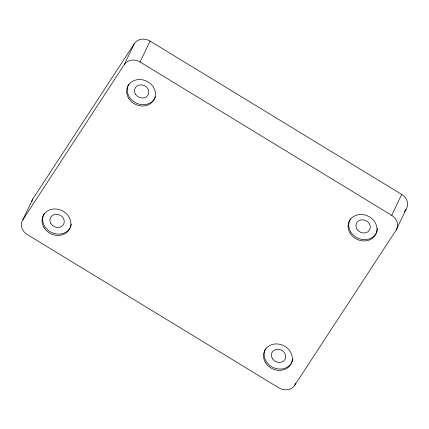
<?xml version="1.0" encoding="UTF-8"?>
<svg xmlns="http://www.w3.org/2000/svg" width="429" height="429" viewBox="0 0 429 429"><rect width="100%" height="100%" fill="white"/><g stroke="black" fill="none" stroke-linecap="round" stroke-linejoin="round"><path stroke-width="0.64" d="M22.844 219.804L32.861 198.895L134.363 43.576A11.808 10.285 25.6 0 1 150.07 41.082L401.732 194.434A11.808 10.285 25.6 0 1 406.156 209.196L396.139 230.105L294.637 385.424A11.808 10.285 25.6 0 1 278.93 387.918L27.268 234.566A11.808 10.285 25.6 0 1 22.844 219.804L124.346 64.484L134.363 43.576M124.346 64.484A11.808 10.285 25.6 0 1 140.047 61.99L150.07 41.082M294.637 385.424L295.785 383.033M396.139 230.105A11.808 10.285 25.6 0 0 391.715 215.342L401.732 194.434M404.327 212.001L406.156 209.196M140.047 61.99L391.715 215.342M31.612 201.861A11.808 10.285 25.6 0 1 32.861 198.895M154.263 99.126A14.758 12.859 25.6 0 1 134.953 102.434A14.758 12.859 25.6 0 1 128.754 84.347M155.448 96.729A14.758 12.859 25.6 0 1 154.601 98.568M377.552 228.319A14.758 12.859 25.6 0 1 359.239 238.69A14.758 12.859 25.6 0 1 350.557 218.736M291.141 363.508A14.758 12.859 25.6 0 1 271.83 366.816A14.758 12.859 25.6 0 1 265.631 348.729M292.835 359.105A14.758 12.859 25.6 0 1 291.479 362.95M69.675 228.555A14.758 12.859 25.6 0 1 50.043 231.676A14.758 12.859 25.6 0 1 44.509 213.224M71.37 224.158A14.758 12.859 25.6 0 1 70.329 227.413M350.118 233.22A14.758 12.859 25.6 0 0 375.096 235.382A14.758 12.859 25.6 0 0 362.328 214.538A14.758 12.859 25.6 0 0 350.118 233.22M44.069 227.702A14.758 12.859 25.6 0 0 69.048 229.864A14.758 12.859 25.6 0 0 56.279 209.02A14.758 12.859 25.6 0 0 44.069 227.702M128.657 98.273A14.758 12.859 25.6 0 0 153.636 100.429A14.758 12.859 25.6 0 0 140.862 79.59A14.758 12.859 25.6 0 0 128.657 98.273M265.535 362.65A14.758 12.859 25.6 0 0 290.513 364.811A14.758 12.859 25.6 0 0 277.745 343.972A14.758 12.859 25.6 0 0 265.535 362.65M135.478 94.208A7.379 6.43 25.6 0 0 147.967 95.292A7.379 6.43 25.6 0 0 141.586 84.867A7.379 6.43 25.6 0 0 135.478 94.208M356.944 229.161A7.379 6.43 25.6 0 0 369.433 230.239A7.379 6.43 25.6 0 0 363.047 219.82A7.379 6.43 25.6 0 0 356.944 229.161M272.356 358.59A7.379 6.43 25.6 0 0 284.851 359.674A7.379 6.43 25.6 0 0 278.464 349.249A7.379 6.43 25.6 0 0 272.356 358.59M50.895 223.643A7.379 6.43 25.6 0 0 63.385 224.721A7.379 6.43 25.6 0 0 56.998 214.302A7.379 6.43 25.6 0 0 50.895 223.643"/></g></svg>
